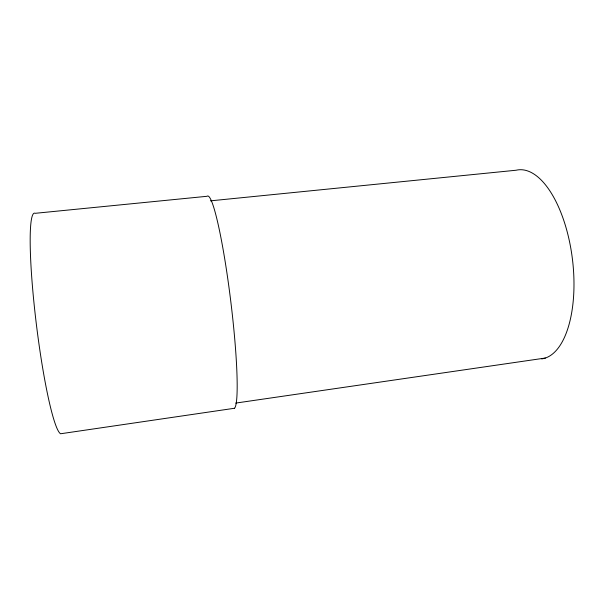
<?xml version="1.0" encoding="UTF-8"?>
<svg xmlns="http://www.w3.org/2000/svg" width="604" height="604" viewBox="0 0 604 604"><rect width="100%" height="100%" fill="white"/><g stroke="black" fill="none" stroke-linecap="round" stroke-linejoin="round"><path stroke-width="0.91" d="M235.703 403.087L545.389 358.029M210.411 200.853L516.088 170.237A95.251 42.937 83 0 1 572.086 256.496A95.251 42.937 83 0 1 541.697 358.912M234.533 408.259L60.596 433.763A111.242 11.597 83 0 1 35.5 316.994A111.242 11.597 83 0 1 35.221 213.31L207.036 196.292A107.157 10.117 83 0 1 229.777 293.438A107.157 10.117 83 0 1 234.533 408.259"/></g></svg>
